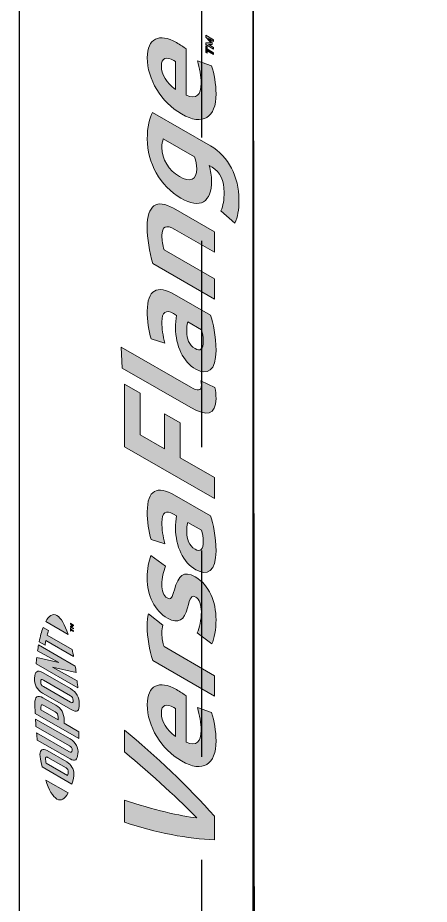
# Model space of a CAD drawing. Extents: x -1140 to 5605, y -816 to 1734.
# Drawn here: x 4335.6 to 4371.5, y 1318.6 to 1395.9 of the extents above; entities that cross this region are included whole.
import ezdxf

# ---------------------------------------------------------------- set-up
doc = ezdxf.new("R2010")
doc.units = 0
doc.header["$MEASUREMENT"] = 0
doc.linetypes.add('AI-Linetype-22', pattern=[27, 18, -9])
doc.layers.add('G-ANNO-TTLB', color=7, linetype='Continuous', lineweight=0)
doc.layers.add('TYVEK', color=7, linetype='Continuous', lineweight=0)

# ---------------------------------------------------------------- blocks, each defined once
blk = doc.blocks.new('Block_208')
at = {"layer": 'TYVEK', "true_color": 0x18467f, "transparency": 33554687}
h = blk.add_hatch(color=156, dxfattribs=at)
h.dxf.hatch_style = 2
edge = h.paths.add_edge_path()
edge.add_spline(control_points=[(4339.037, 1343.752), (4339.395, 1343.546), (4339.73, 1342.954), (4340.017, 1342.094), (4340.017, 1342.094), (4338.065, 1343.221), (4338.065, 1343.221), (4338.35, 1343.75), (4338.683, 1343.957), (4339.037, 1343.752)], knot_values=[0, 0, 0, 0, 1, 1, 1, 2, 2, 2, 3, 3, 3, 3], degree=3, periodic=0)
edge.add_line((4339.037, 1343.752), (4339.037, 1343.752))
h = blk.add_hatch(color=156, dxfattribs=at)
h.dxf.hatch_style = 2
edge = h.paths.add_edge_path()
edge.add_spline(control_points=[(4338.004, 1341.164), (4338.027, 1341.302), (4338.054, 1341.435), (4338.081, 1341.564), (4338.081, 1341.564), (4340.499, 1340.169), (4340.499, 1340.169), (4340.472, 1340.318), (4340.416, 1340.598), (4340.372, 1340.788), (4340.372, 1340.788), (4338.195, 1342.045), (4338.195, 1342.045), (4338.231, 1342.183), (4338.267, 1342.312), (4338.301, 1342.429), (4338.301, 1342.429), (4337.835, 1342.698), (4337.835, 1342.698), (4337.704, 1342.342), (4337.597, 1341.941), (4337.498, 1341.456), (4337.498, 1341.456), (4338.004, 1341.164), (4338.004, 1341.164)], knot_values=[0, 0, 0, 0, 1, 1, 1, 2, 2, 2, 3, 3, 3, 4, 4, 4, 5, 5, 5, 6, 6, 6, 7, 7, 7, 8, 8, 8, 8], degree=3, periodic=0)
h = blk.add_hatch(color=156, dxfattribs=at)
h.dxf.hatch_style = 2
edge = h.paths.add_edge_path()
edge.add_spline(control_points=[(4340.212, 1342.749), (4340.212, 1342.749), (4340.212, 1342.815), (4340.212, 1342.815), (4340.212, 1342.815), (4340.346, 1342.836), (4340.346, 1342.836), (4340.346, 1342.836), (4340.212, 1343.01), (4340.212, 1343.01), (4340.212, 1343.01), (4340.212, 1343.074), (4340.212, 1343.074), (4340.212, 1343.074), (4340.494, 1342.911), (4340.494, 1342.911), (4340.494, 1342.911), (4340.494, 1342.852), (4340.494, 1342.852), (4340.494, 1342.852), (4340.294, 1342.967), (4340.294, 1342.967), (4340.294, 1342.967), (4340.428, 1342.79), (4340.428, 1342.79), (4340.428, 1342.79), (4340.428, 1342.784), (4340.428, 1342.784), (4340.428, 1342.784), (4340.294, 1342.762), (4340.294, 1342.762), (4340.294, 1342.762), (4340.494, 1342.647), (4340.494, 1342.647), (4340.494, 1342.647), (4340.494, 1342.587), (4340.494, 1342.587), (4340.494, 1342.587), (4340.212, 1342.749), (4340.212, 1342.749)], knot_values=[0, 0, 0, 0, 1, 1, 1, 2, 2, 2, 3, 3, 3, 4, 4, 4, 5, 5, 5, 6, 6, 6, 7, 7, 7, 8, 8, 8, 9, 9, 9, 10, 10, 10, 11, 11, 11, 12, 12, 12, 13, 13, 13, 13], degree=3, periodic=0)
edge = h.paths.add_edge_path()
edge.add_spline(control_points=[(4340.261, 1342.49), (4340.261, 1342.49), (4340.261, 1342.391), (4340.261, 1342.391), (4340.261, 1342.391), (4340.212, 1342.419), (4340.212, 1342.419), (4340.212, 1342.419), (4340.212, 1342.68), (4340.212, 1342.68), (4340.212, 1342.68), (4340.261, 1342.652), (4340.261, 1342.652), (4340.261, 1342.652), (4340.261, 1342.552), (4340.261, 1342.552), (4340.261, 1342.552), (4340.494, 1342.418), (4340.494, 1342.418), (4340.494, 1342.418), (4340.494, 1342.356), (4340.494, 1342.356), (4340.494, 1342.356), (4340.261, 1342.49), (4340.261, 1342.49)], knot_values=[0, 0, 0, 0, 1, 1, 1, 2, 2, 2, 3, 3, 3, 4, 4, 4, 5, 5, 5, 6, 6, 6, 7, 7, 7, 8, 8, 8, 8], degree=3, periodic=0)
h = blk.add_hatch(color=156, dxfattribs=at)
h.dxf.hatch_style = 2
edge = h.paths.add_edge_path()
edge.add_spline(control_points=[(4339.208, 1339.646), (4339.208, 1339.646), (4337.281, 1340.082), (4337.281, 1340.082), (4337.26, 1339.909), (4337.239, 1339.7), (4337.225, 1339.536), (4337.225, 1339.536), (4340.861, 1337.436), (4340.861, 1337.436), (4340.851, 1337.563), (4340.821, 1337.888), (4340.803, 1338.057), (4340.803, 1338.057), (4338.66, 1339.246), (4338.66, 1339.246), (4338.66, 1339.246), (4340.719, 1338.774), (4340.719, 1338.774), (4340.698, 1338.938), (4340.664, 1339.18), (4340.64, 1339.34), (4340.64, 1339.34), (4337.445, 1341.185), (4337.445, 1341.185), (4337.419, 1341.048), (4337.378, 1340.794), (4337.36, 1340.671), (4337.36, 1340.671), (4339.208, 1339.646), (4339.208, 1339.646)], knot_values=[0, 0, 0, 0, 1, 1, 1, 2, 2, 2, 3, 3, 3, 4, 4, 4, 5, 5, 5, 6, 6, 6, 7, 7, 7, 8, 8, 8, 9, 9, 9, 10, 10, 10, 10], degree=3, periodic=0)
h = blk.add_hatch(color=156, dxfattribs=at)
h.dxf.hatch_style = 2
edge = h.paths.add_edge_path()
edge.add_spline(control_points=[(4340.225, 1336.749), (4340.374, 1336.663), (4340.452, 1336.561), (4340.458, 1336.341), (4340.463, 1336.116), (4340.38, 1336.103), (4340.225, 1336.193), (4340.225, 1336.193), (4337.862, 1337.557), (4337.862, 1337.557), (4337.707, 1337.646), (4337.621, 1337.757), (4337.627, 1337.975), (4337.632, 1338.188), (4337.713, 1338.199), (4337.862, 1338.113), (4337.862, 1338.113), (4340.225, 1336.749), (4340.225, 1336.749)], knot_values=[0, 0, 0, 0, 1, 1, 1, 2, 2, 2, 3, 3, 3, 4, 4, 4, 5, 5, 5, 6, 6, 6, 6], degree=3, periodic=0)
edge = h.paths.add_edge_path()
edge.add_spline(control_points=[(4337.097, 1338.281), (4337.073, 1337.729), (4337.291, 1337.267), (4337.79, 1336.979), (4337.79, 1336.979), (4340.269, 1335.548), (4340.269, 1335.548), (4340.796, 1335.244), (4341.012, 1335.424), (4340.99, 1336.034), (4340.968, 1336.631), (4340.774, 1337.049), (4340.213, 1337.372), (4340.213, 1337.372), (4337.847, 1338.738), (4337.847, 1338.738), (4337.314, 1339.046), (4337.123, 1338.88), (4337.097, 1338.281)], knot_values=[0, 0, 0, 0, 1, 1, 1, 2, 2, 2, 3, 3, 3, 4, 4, 4, 5, 5, 5, 6, 6, 6, 6], degree=3, periodic=0)
edge.add_line((4337.097, 1338.281), (4337.097, 1338.281))
h = blk.add_hatch(color=156, dxfattribs=at)
h.dxf.hatch_style = 2
edge = h.paths.add_edge_path()
edge.add_spline(control_points=[(4338.901, 1335.333), (4339.064, 1335.239), (4339.147, 1335.126), (4339.148, 1334.878), (4339.148, 1334.878), (4339.148, 1334.663), (4339.148, 1334.663), (4339.148, 1334.663), (4337.653, 1335.527), (4337.653, 1335.527), (4337.648, 1335.624), (4337.647, 1335.676), (4337.647, 1335.733), (4337.647, 1336.001), (4337.736, 1336.006), (4337.902, 1335.91), (4337.902, 1335.91), (4338.901, 1335.333), (4338.901, 1335.333)], knot_values=[0, 0, 0, 0, 1, 1, 1, 2, 2, 2, 3, 3, 3, 4, 4, 4, 5, 5, 5, 6, 6, 6, 6], degree=3, periodic=0)
edge = h.paths.add_edge_path()
edge.add_spline(control_points=[(4337.119, 1336.074), (4337.119, 1335.968), (4337.13, 1335.574), (4337.148, 1335.208), (4337.148, 1335.208), (4340.938, 1333.02), (4340.938, 1333.02), (4340.943, 1333.137), (4340.957, 1333.447), (4340.961, 1333.617), (4340.961, 1333.617), (4339.675, 1334.359), (4339.675, 1334.359), (4339.675, 1334.359), (4339.674, 1334.598), (4339.674, 1334.598), (4339.672, 1335.239), (4339.423, 1335.649), (4338.941, 1335.927), (4338.941, 1335.927), (4337.825, 1336.572), (4337.825, 1336.572), (4337.353, 1336.844), (4337.119, 1336.68), (4337.119, 1336.074)], knot_values=[0, 0, 0, 0, 1, 1, 1, 2, 2, 2, 3, 3, 3, 4, 4, 4, 5, 5, 5, 6, 6, 6, 7, 7, 7, 8, 8, 8, 8], degree=3, periodic=0)
edge.add_line((4337.119, 1336.074), (4337.119, 1336.074))
h = blk.add_hatch(color=156, dxfattribs=at)
h.dxf.hatch_style = 2
edge = h.paths.add_edge_path()
edge.add_spline(control_points=[(4340.138, 1332.395), (4340.288, 1332.308), (4340.382, 1332.194), (4340.36, 1331.993), (4340.338, 1331.796), (4340.26, 1331.784), (4340.083, 1331.887), (4340.083, 1331.887), (4337.267, 1333.512), (4337.267, 1333.512), (4337.281, 1333.365), (4337.318, 1333.031), (4337.335, 1332.888), (4337.335, 1332.888), (4340.182, 1331.244), (4340.182, 1331.244), (4340.637, 1330.982), (4340.814, 1331.133), (4340.874, 1331.697), (4340.929, 1332.213), (4340.687, 1332.688), (4340.182, 1332.98), (4340.182, 1332.98), (4337.174, 1334.716), (4337.174, 1334.716), (4337.18, 1334.598), (4337.208, 1334.207), (4337.219, 1334.08), (4337.219, 1334.08), (4340.138, 1332.395), (4340.138, 1332.395)], knot_values=[0, 0, 0, 0, 1, 1, 1, 2, 2, 2, 3, 3, 3, 4, 4, 4, 5, 5, 5, 6, 6, 6, 7, 7, 7, 8, 8, 8, 9, 9, 9, 10, 10, 10, 10], degree=3, periodic=0)
h = blk.add_hatch(color=156, dxfattribs=at)
h.dxf.hatch_style = 2
edge = h.paths.add_edge_path()
edge.add_spline(control_points=[(4339.835, 1330.46), (4339.984, 1330.374), (4340.034, 1330.242), (4340.034, 1330.119), (4340.034, 1330.023), (4340.004, 1329.892), (4339.975, 1329.788), (4339.975, 1329.788), (4338.109, 1330.865), (4338.109, 1330.865), (4338.081, 1331.002), (4338.051, 1331.168), (4338.051, 1331.264), (4338.051, 1331.387), (4338.101, 1331.461), (4338.251, 1331.375), (4338.251, 1331.375), (4339.835, 1330.46), (4339.835, 1330.46)], knot_values=[0, 0, 0, 0, 1, 1, 1, 2, 2, 2, 3, 3, 3, 4, 4, 4, 5, 5, 5, 6, 6, 6, 6], degree=3, periodic=0)
edge = h.paths.add_edge_path()
edge.add_spline(control_points=[(4337.563, 1331.626), (4337.563, 1331.433), (4337.613, 1331.124), (4337.749, 1330.539), (4337.749, 1330.539), (4340.336, 1329.046), (4340.336, 1329.046), (4340.454, 1329.423), (4340.522, 1329.724), (4340.522, 1329.918), (4340.522, 1330.365), (4340.284, 1330.754), (4339.901, 1330.975), (4339.901, 1330.975), (4338.184, 1331.966), (4338.184, 1331.966), (4337.801, 1332.187), (4337.563, 1332.073), (4337.563, 1331.626)], knot_values=[0, 0, 0, 0, 1, 1, 1, 2, 2, 2, 3, 3, 3, 4, 4, 4, 5, 5, 5, 6, 6, 6, 6], degree=3, periodic=0)
edge.add_line((4337.563, 1331.626), (4337.563, 1331.626))
h = blk.add_hatch(color=156, dxfattribs=at)
h.dxf.hatch_style = 2
edge = h.paths.add_edge_path()
edge.add_spline(control_points=[(4339.037, 1327.744), (4339.395, 1327.537), (4339.729, 1327.742), (4340.017, 1328.27), (4340.017, 1328.27), (4338.065, 1329.396), (4338.065, 1329.396), (4338.35, 1328.538), (4338.683, 1327.948), (4339.037, 1327.744)], knot_values=[0, 0, 0, 0, 1, 1, 1, 2, 2, 2, 3, 3, 3, 3], degree=3, periodic=0)
edge.add_line((4339.037, 1327.744), (4339.037, 1327.744))
at = {"layer": 'TYVEK'}
for points, knots in [([(4339.037, 1343.752), (4339.395, 1343.546), (4339.73, 1342.954), (4340.017, 1342.094), (4340.017, 1342.094), (4338.065, 1343.221), (4338.065, 1343.221), (4338.35, 1343.75), (4338.683, 1343.957), (4339.037, 1343.752)], [0, 0, 0, 0, 1, 1, 1, 2, 2, 2, 3, 3, 3, 3]), ([(4338.004, 1341.164), (4338.027, 1341.302), (4338.054, 1341.435), (4338.081, 1341.564), (4338.081, 1341.564), (4340.499, 1340.169), (4340.499, 1340.169), (4340.472, 1340.318), (4340.416, 1340.598), (4340.372, 1340.788), (4340.372, 1340.788), (4338.195, 1342.045), (4338.195, 1342.045), (4338.231, 1342.183), (4338.267, 1342.312), (4338.301, 1342.429), (4338.301, 1342.429), (4337.835, 1342.698), (4337.835, 1342.698), (4337.704, 1342.342), (4337.597, 1341.941), (4337.498, 1341.456), (4337.498, 1341.456), (4338.004, 1341.164), (4338.004, 1341.164)], [0, 0, 0, 0, 1, 1, 1, 2, 2, 2, 3, 3, 3, 4, 4, 4, 5, 5, 5, 6, 6, 6, 7, 7, 7, 8, 8, 8, 8]), ([(4340.212, 1342.749), (4340.212, 1342.749), (4340.212, 1342.815), (4340.212, 1342.815), (4340.212, 1342.815), (4340.346, 1342.836), (4340.346, 1342.836), (4340.346, 1342.836), (4340.212, 1343.01), (4340.212, 1343.01), (4340.212, 1343.01), (4340.212, 1343.074), (4340.212, 1343.074), (4340.212, 1343.074), (4340.494, 1342.911), (4340.494, 1342.911), (4340.494, 1342.911), (4340.494, 1342.852), (4340.494, 1342.852), (4340.494, 1342.852), (4340.294, 1342.967), (4340.294, 1342.967), (4340.294, 1342.967), (4340.428, 1342.79), (4340.428, 1342.79), (4340.428, 1342.79), (4340.428, 1342.784), (4340.428, 1342.784), (4340.428, 1342.784), (4340.294, 1342.762), (4340.294, 1342.762), (4340.294, 1342.762), (4340.494, 1342.647), (4340.494, 1342.647), (4340.494, 1342.647), (4340.494, 1342.587), (4340.494, 1342.587), (4340.494, 1342.587), (4340.212, 1342.749), (4340.212, 1342.749)], [0, 0, 0, 0, 1, 1, 1, 2, 2, 2, 3, 3, 3, 4, 4, 4, 5, 5, 5, 6, 6, 6, 7, 7, 7, 8, 8, 8, 9, 9, 9, 10, 10, 10, 11, 11, 11, 12, 12, 12, 13, 13, 13, 13]), ([(4340.261, 1342.49), (4340.261, 1342.49), (4340.261, 1342.391), (4340.261, 1342.391), (4340.261, 1342.391), (4340.212, 1342.419), (4340.212, 1342.419), (4340.212, 1342.419), (4340.212, 1342.68), (4340.212, 1342.68), (4340.212, 1342.68), (4340.261, 1342.652), (4340.261, 1342.652), (4340.261, 1342.652), (4340.261, 1342.552), (4340.261, 1342.552), (4340.261, 1342.552), (4340.494, 1342.418), (4340.494, 1342.418), (4340.494, 1342.418), (4340.494, 1342.356), (4340.494, 1342.356), (4340.494, 1342.356), (4340.261, 1342.49), (4340.261, 1342.49)], [0, 0, 0, 0, 1, 1, 1, 2, 2, 2, 3, 3, 3, 4, 4, 4, 5, 5, 5, 6, 6, 6, 7, 7, 7, 8, 8, 8, 8]), ([(4339.208, 1339.646), (4339.208, 1339.646), (4337.281, 1340.082), (4337.281, 1340.082), (4337.26, 1339.909), (4337.239, 1339.7), (4337.225, 1339.536), (4337.225, 1339.536), (4340.861, 1337.436), (4340.861, 1337.436), (4340.851, 1337.563), (4340.821, 1337.888), (4340.803, 1338.057), (4340.803, 1338.057), (4338.66, 1339.246), (4338.66, 1339.246), (4338.66, 1339.246), (4340.719, 1338.774), (4340.719, 1338.774), (4340.698, 1338.938), (4340.664, 1339.18), (4340.64, 1339.34), (4340.64, 1339.34), (4337.445, 1341.185), (4337.445, 1341.185), (4337.419, 1341.048), (4337.378, 1340.794), (4337.36, 1340.671), (4337.36, 1340.671), (4339.208, 1339.646), (4339.208, 1339.646)], [0, 0, 0, 0, 1, 1, 1, 2, 2, 2, 3, 3, 3, 4, 4, 4, 5, 5, 5, 6, 6, 6, 7, 7, 7, 8, 8, 8, 9, 9, 9, 10, 10, 10, 10]), ([(4337.097, 1338.281), (4337.073, 1337.729), (4337.291, 1337.267), (4337.79, 1336.979), (4337.79, 1336.979), (4340.269, 1335.548), (4340.269, 1335.548), (4340.796, 1335.244), (4341.012, 1335.424), (4340.99, 1336.034), (4340.968, 1336.631), (4340.774, 1337.049), (4340.213, 1337.372), (4340.213, 1337.372), (4337.847, 1338.738), (4337.847, 1338.738), (4337.314, 1339.046), (4337.123, 1338.88), (4337.097, 1338.281)], [0, 0, 0, 0, 1, 1, 1, 2, 2, 2, 3, 3, 3, 4, 4, 4, 5, 5, 5, 6, 6, 6, 6]), ([(4340.225, 1336.749), (4340.374, 1336.663), (4340.452, 1336.561), (4340.458, 1336.341), (4340.463, 1336.116), (4340.38, 1336.103), (4340.225, 1336.193), (4340.225, 1336.193), (4337.862, 1337.557), (4337.862, 1337.557), (4337.707, 1337.646), (4337.621, 1337.757), (4337.627, 1337.975), (4337.632, 1338.188), (4337.713, 1338.199), (4337.862, 1338.113), (4337.862, 1338.113), (4340.225, 1336.749), (4340.225, 1336.749)], [0, 0, 0, 0, 1, 1, 1, 2, 2, 2, 3, 3, 3, 4, 4, 4, 5, 5, 5, 6, 6, 6, 6]), ([(4337.119, 1336.074), (4337.119, 1335.968), (4337.13, 1335.574), (4337.148, 1335.208), (4337.148, 1335.208), (4340.938, 1333.02), (4340.938, 1333.02), (4340.943, 1333.137), (4340.957, 1333.447), (4340.961, 1333.617), (4340.961, 1333.617), (4339.675, 1334.359), (4339.675, 1334.359), (4339.675, 1334.359), (4339.674, 1334.598), (4339.674, 1334.598), (4339.672, 1335.239), (4339.423, 1335.649), (4338.941, 1335.927), (4338.941, 1335.927), (4337.825, 1336.572), (4337.825, 1336.572), (4337.353, 1336.844), (4337.119, 1336.68), (4337.119, 1336.074)], [0, 0, 0, 0, 1, 1, 1, 2, 2, 2, 3, 3, 3, 4, 4, 4, 5, 5, 5, 6, 6, 6, 7, 7, 7, 8, 8, 8, 8]), ([(4338.901, 1335.333), (4339.064, 1335.239), (4339.147, 1335.126), (4339.148, 1334.878), (4339.148, 1334.878), (4339.148, 1334.663), (4339.148, 1334.663), (4339.148, 1334.663), (4337.653, 1335.527), (4337.653, 1335.527), (4337.648, 1335.624), (4337.647, 1335.676), (4337.647, 1335.733), (4337.647, 1336.001), (4337.736, 1336.006), (4337.902, 1335.91), (4337.902, 1335.91), (4338.901, 1335.333), (4338.901, 1335.333)], [0, 0, 0, 0, 1, 1, 1, 2, 2, 2, 3, 3, 3, 4, 4, 4, 5, 5, 5, 6, 6, 6, 6]), ([(4340.138, 1332.395), (4340.288, 1332.308), (4340.382, 1332.194), (4340.36, 1331.993), (4340.338, 1331.796), (4340.26, 1331.784), (4340.083, 1331.887), (4340.083, 1331.887), (4337.267, 1333.512), (4337.267, 1333.512), (4337.281, 1333.365), (4337.318, 1333.031), (4337.335, 1332.888), (4337.335, 1332.888), (4340.182, 1331.244), (4340.182, 1331.244), (4340.637, 1330.982), (4340.814, 1331.133), (4340.874, 1331.697), (4340.929, 1332.213), (4340.687, 1332.688), (4340.182, 1332.98), (4340.182, 1332.98), (4337.174, 1334.716), (4337.174, 1334.716), (4337.18, 1334.598), (4337.208, 1334.207), (4337.219, 1334.08), (4337.219, 1334.08), (4340.138, 1332.395), (4340.138, 1332.395)], [0, 0, 0, 0, 1, 1, 1, 2, 2, 2, 3, 3, 3, 4, 4, 4, 5, 5, 5, 6, 6, 6, 7, 7, 7, 8, 8, 8, 9, 9, 9, 10, 10, 10, 10]), ([(4337.563, 1331.626), (4337.563, 1331.433), (4337.613, 1331.124), (4337.749, 1330.539), (4337.749, 1330.539), (4340.336, 1329.046), (4340.336, 1329.046), (4340.454, 1329.423), (4340.522, 1329.724), (4340.522, 1329.918), (4340.522, 1330.365), (4340.284, 1330.754), (4339.901, 1330.975), (4339.901, 1330.975), (4338.184, 1331.966), (4338.184, 1331.966), (4337.801, 1332.187), (4337.563, 1332.073), (4337.563, 1331.626)], [0, 0, 0, 0, 1, 1, 1, 2, 2, 2, 3, 3, 3, 4, 4, 4, 5, 5, 5, 6, 6, 6, 6]), ([(4339.835, 1330.46), (4339.984, 1330.374), (4340.034, 1330.242), (4340.034, 1330.119), (4340.034, 1330.023), (4340.004, 1329.892), (4339.975, 1329.788), (4339.975, 1329.788), (4338.109, 1330.865), (4338.109, 1330.865), (4338.081, 1331.002), (4338.051, 1331.168), (4338.051, 1331.264), (4338.051, 1331.387), (4338.101, 1331.461), (4338.251, 1331.375), (4338.251, 1331.375), (4339.835, 1330.46), (4339.835, 1330.46)], [0, 0, 0, 0, 1, 1, 1, 2, 2, 2, 3, 3, 3, 4, 4, 4, 5, 5, 5, 6, 6, 6, 6]), ([(4339.037, 1327.744), (4339.395, 1327.537), (4339.729, 1327.742), (4340.017, 1328.27), (4340.017, 1328.27), (4338.065, 1329.396), (4338.065, 1329.396), (4338.35, 1328.538), (4338.683, 1327.948), (4339.037, 1327.744)], [0, 0, 0, 0, 1, 1, 1, 2, 2, 2, 3, 3, 3, 3])]:
    blk.add_open_spline(points, degree=3, knots=knots, dxfattribs=at)
blk = doc.blocks.new('Block_210')
at = {"layer": 'TYVEK', "true_color": 0x18467f, "transparency": 33554687}
h = blk.add_hatch(color=156, dxfattribs=at)
h.dxf.hatch_style = 2
edge = h.paths.add_edge_path()
edge.add_spline(control_points=[(4352.015, 1394.355), (4352.015, 1394.355), (4352.69, 1393.965), (4352.69, 1393.965), (4352.69, 1393.965), (4352.69, 1393.821), (4352.69, 1393.821), (4352.69, 1393.821), (4352.368, 1394.007), (4352.368, 1394.007), (4352.325, 1394.031), (4352.284, 1394.057), (4352.244, 1394.085), (4352.349, 1393.969), (4352.458, 1393.838), (4352.573, 1393.687), (4352.573, 1393.687), (4352.573, 1393.563), (4352.573, 1393.563), (4352.457, 1393.545), (4352.348, 1393.539), (4352.242, 1393.543), (4352.28, 1393.526), (4352.323, 1393.505), (4352.368, 1393.48), (4352.368, 1393.48), (4352.69, 1393.294), (4352.69, 1393.294), (4352.69, 1393.294), (4352.69, 1393.148), (4352.69, 1393.148), (4352.69, 1393.148), (4352.015, 1393.537), (4352.015, 1393.537), (4352.015, 1393.537), (4352.015, 1393.7), (4352.015, 1393.7), (4352.165, 1393.684), (4352.292, 1393.684), (4352.435, 1393.705), (4352.292, 1393.891), (4352.165, 1394.035), (4352.015, 1394.193), (4352.015, 1394.193), (4352.015, 1394.355), (4352.015, 1394.355)], knot_values=[0, 0, 0, 0, 1, 1, 1, 2, 2, 2, 3, 3, 3, 4, 4, 4, 5, 5, 5, 6, 6, 6, 7, 7, 7, 8, 8, 8, 9, 9, 9, 10, 10, 10, 11, 11, 11, 12, 12, 12, 13, 13, 13, 14, 14, 14, 15, 15, 15, 15], degree=3, periodic=0)
h = blk.add_hatch(color=156, dxfattribs=at)
h.dxf.hatch_style = 2
h.paths.add_polyline_path([(4352.132, 1393.001), (4352.132, 1392.796), (4352.015, 1392.864), (4352.015, 1393.432), (4352.132, 1393.364), (4352.132, 1393.159), (4352.69, 1392.837), (4352.69, 1392.679)])
at = {"layer": 'TYVEK'}
blk.add_lwpolyline([(4352.132, 1393.001), (4352.132, 1392.796), (4352.015, 1392.864), (4352.015, 1393.432), (4352.132, 1393.364), (4352.132, 1393.159), (4352.69, 1392.837), (4352.69, 1392.679)], close=True, dxfattribs=at)
blk.add_open_spline([(4352.015, 1394.355), (4352.015, 1394.355), (4352.69, 1393.965), (4352.69, 1393.965), (4352.69, 1393.965), (4352.69, 1393.821), (4352.69, 1393.821), (4352.69, 1393.821), (4352.368, 1394.007), (4352.368, 1394.007), (4352.325, 1394.031), (4352.284, 1394.057), (4352.244, 1394.085), (4352.349, 1393.969), (4352.458, 1393.838), (4352.573, 1393.687), (4352.573, 1393.687), (4352.573, 1393.563), (4352.573, 1393.563), (4352.457, 1393.545), (4352.348, 1393.539), (4352.242, 1393.543), (4352.28, 1393.526), (4352.323, 1393.505), (4352.368, 1393.48), (4352.368, 1393.48), (4352.69, 1393.294), (4352.69, 1393.294), (4352.69, 1393.294), (4352.69, 1393.148), (4352.69, 1393.148), (4352.69, 1393.148), (4352.015, 1393.537), (4352.015, 1393.537), (4352.015, 1393.537), (4352.015, 1393.7), (4352.015, 1393.7), (4352.165, 1393.684), (4352.292, 1393.684), (4352.435, 1393.705), (4352.292, 1393.891), (4352.165, 1394.035), (4352.015, 1394.193), (4352.015, 1394.193), (4352.015, 1394.355), (4352.015, 1394.355)], degree=3, knots=[0, 0, 0, 0, 1, 1, 1, 2, 2, 2, 3, 3, 3, 4, 4, 4, 5, 5, 5, 6, 6, 6, 7, 7, 7, 8, 8, 8, 9, 9, 9, 10, 10, 10, 11, 11, 11, 12, 12, 12, 13, 13, 13, 14, 14, 14, 15, 15, 15, 15], dxfattribs=at)
blk = doc.blocks.new('Block_211')
at = {"layer": 'TYVEK', "true_color": 0x18467f, "transparency": 33554687}
h = blk.add_hatch(color=156, dxfattribs=at)
h.dxf.hatch_style = 2
edge = h.paths.add_edge_path()
edge.add_spline(control_points=[(4349.359, 1389.636), (4349.359, 1389.636), (4349.359, 1392.076), (4349.359, 1392.076), (4349.359, 1392.076), (4349.224, 1392.153), (4349.224, 1392.153), (4348.597, 1392.515), (4348.138, 1392.395), (4348.138, 1391.689), (4348.138, 1390.944), (4348.597, 1390.191), (4349.359, 1389.636)], knot_values=[0, 0, 0, 0, 1, 1, 1, 2, 2, 2, 3, 3, 3, 4, 4, 4, 4], degree=3, periodic=0)
edge = h.paths.add_edge_path()
edge.add_spline(control_points=[(4352.517, 1391.703), (4352.741, 1391.009), (4352.898, 1390.084), (4352.898, 1389.236), (4352.898, 1387.169), (4351.755, 1386.417), (4349.896, 1387.49), (4348.116, 1388.518), (4346.906, 1390.513), (4346.906, 1392.4), (4346.906, 1394.082), (4347.948, 1394.585), (4349.448, 1393.718), (4349.784, 1393.524), (4350.075, 1393.331), (4350.299, 1393.176), (4350.299, 1393.176), (4350.299, 1389.119), (4350.299, 1389.119), (4351.195, 1388.768), (4351.599, 1389.139), (4351.599, 1390.166), (4351.599, 1390.795), (4351.475, 1391.47), (4351.274, 1392.138), (4351.274, 1392.138), (4352.517, 1391.703), (4352.517, 1391.703)], knot_values=[0, 0, 0, 0, 1, 1, 1, 2, 2, 2, 3, 3, 3, 4, 4, 4, 5, 5, 5, 6, 6, 6, 7, 7, 7, 8, 8, 8, 9, 9, 9, 9], degree=3, periodic=0)
h = blk.add_hatch(color=156, dxfattribs=at)
h.dxf.hatch_style = 2
edge = h.paths.add_edge_path()
edge.add_spline(control_points=[(4351.218, 1382.708), (4351.218, 1383.068), (4351.139, 1383.408), (4351.027, 1383.743), (4351.027, 1383.743), (4348.306, 1385.314), (4348.306, 1385.314), (4348.239, 1385.109), (4348.183, 1384.859), (4348.183, 1384.576), (4348.183, 1383.523), (4348.788, 1382.571), (4349.706, 1382.041), (4350.635, 1381.504), (4351.218, 1381.72), (4351.218, 1382.708)], knot_values=[0, 0, 0, 0, 1, 1, 1, 2, 2, 2, 3, 3, 3, 4, 4, 4, 5, 5, 5, 5], degree=3, periodic=0)
edge = h.paths.add_edge_path()
edge.add_spline(control_points=[(4354.891, 1380.023), (4354.891, 1379.047), (4354.79, 1378.527), (4354.544, 1377.976), (4354.544, 1377.976), (4353.323, 1379.053), (4353.323, 1379.053), (4353.514, 1379.483), (4353.603, 1380.022), (4353.603, 1380.663), (4353.603, 1381.652), (4353.245, 1382.462), (4352.562, 1382.857), (4352.562, 1382.857), (4352.304, 1383.005), (4352.304, 1383.005), (4352.438, 1382.53), (4352.506, 1382.08), (4352.506, 1381.682), (4352.506, 1379.782), (4351.531, 1379.176), (4349.84, 1380.153), (4348.037, 1381.194), (4346.906, 1383.246), (4346.906, 1385.313), (4346.906, 1386.327), (4347.13, 1387.174), (4347.354, 1387.622), (4347.354, 1387.622), (4352.405, 1384.706), (4352.405, 1384.706), (4353.984, 1383.794), (4354.891, 1382.025), (4354.891, 1380.023)], knot_values=[0, 0, 0, 0, 1, 1, 1, 2, 2, 2, 3, 3, 3, 4, 4, 4, 5, 5, 5, 6, 6, 6, 7, 7, 7, 8, 8, 8, 9, 9, 9, 10, 10, 10, 11, 11, 11, 11], degree=3, periodic=0)
h = blk.add_hatch(color=156, dxfattribs=at)
h.dxf.hatch_style = 2
edge = h.paths.add_edge_path()
edge.add_spline(control_points=[(4352.763, 1371.353), (4352.763, 1371.353), (4347.399, 1374.45), (4347.399, 1374.45), (4347.096, 1375.433), (4346.906, 1376.647), (4346.906, 1377.636), (4346.906, 1379.51), (4347.712, 1380.123), (4349.202, 1379.263), (4349.202, 1379.263), (4352.763, 1377.207), (4352.763, 1377.207), (4352.763, 1377.207), (4352.763, 1375.435), (4352.763, 1375.435), (4352.763, 1375.435), (4349.314, 1377.427), (4349.314, 1377.427), (4348.541, 1377.873), (4348.183, 1377.669), (4348.183, 1376.886), (4348.183, 1376.475), (4348.25, 1376.051), (4348.384, 1375.639), (4348.384, 1375.639), (4352.763, 1373.111), (4352.763, 1373.111), (4352.763, 1373.111), (4352.763, 1371.353), (4352.763, 1371.353)], knot_values=[0, 0, 0, 0, 1, 1, 1, 2, 2, 2, 3, 3, 3, 4, 4, 4, 5, 5, 5, 6, 6, 6, 7, 7, 7, 8, 8, 8, 9, 9, 9, 10, 10, 10, 10], degree=3, periodic=0)
h = blk.add_hatch(color=156, dxfattribs=at)
h.dxf.hatch_style = 2
edge = h.paths.add_edge_path()
edge.add_spline(control_points=[(4351.632, 1368.667), (4351.632, 1368.667), (4350.434, 1369.359), (4350.434, 1369.359), (4350.378, 1369.096), (4350.344, 1368.807), (4350.344, 1368.499), (4350.344, 1367.909), (4350.546, 1367.33), (4351.072, 1367.026), (4351.543, 1366.755), (4351.789, 1366.998), (4351.789, 1367.678), (4351.789, 1368.063), (4351.722, 1368.423), (4351.632, 1368.667)], knot_values=[0, 0, 0, 0, 1, 1, 1, 2, 2, 2, 3, 3, 3, 4, 4, 4, 5, 5, 5, 5], degree=3, periodic=0)
edge = h.paths.add_edge_path()
edge.add_spline(control_points=[(4352.898, 1366.858), (4352.898, 1365.099), (4352.147, 1364.647), (4351.139, 1365.229), (4350.031, 1365.869), (4349.381, 1367.284), (4349.37, 1368.831), (4349.37, 1369.19), (4349.415, 1369.626), (4349.459, 1369.922), (4349.459, 1369.922), (4349.191, 1370.077), (4349.191, 1370.077), (4348.508, 1370.471), (4348.183, 1370.209), (4348.183, 1369.349), (4348.183, 1368.784), (4348.261, 1368.136), (4348.452, 1367.499), (4348.452, 1367.499), (4347.242, 1367.877), (4347.242, 1367.877), (4347.04, 1368.545), (4346.906, 1369.509), (4346.906, 1370.292), (4346.906, 1372.179), (4347.78, 1372.612), (4349.292, 1371.739), (4349.292, 1371.739), (4352.405, 1369.941), (4352.405, 1369.941), (4352.64, 1369.279), (4352.898, 1368.142), (4352.898, 1366.858)], knot_values=[0, 0, 0, 0, 1, 1, 1, 2, 2, 2, 3, 3, 3, 4, 4, 4, 5, 5, 5, 6, 6, 6, 7, 7, 7, 8, 8, 8, 9, 9, 9, 10, 10, 10, 11, 11, 11, 11], degree=3, periodic=0)
h = blk.add_hatch(color=156, dxfattribs=at)
h.dxf.hatch_style = 2
edge = h.paths.add_edge_path()
edge.add_spline(control_points=[(4350.691, 1363.664), (4351.296, 1363.315), (4351.621, 1363.307), (4351.621, 1363.821), (4351.621, 1363.949), (4351.61, 1364.084), (4351.587, 1364.212), (4351.587, 1364.212), (4352.808, 1363.636), (4352.808, 1363.636), (4352.853, 1363.366), (4352.898, 1362.942), (4352.898, 1362.686), (4352.898, 1361.209), (4352.058, 1361.103), (4350.714, 1361.879), (4350.714, 1361.879), (4344.733, 1365.332), (4344.733, 1365.332), (4344.733, 1365.332), (4344.644, 1367.156), (4344.644, 1367.156), (4344.644, 1367.156), (4350.691, 1363.664), (4350.691, 1363.664)], knot_values=[0, 0, 0, 0, 1, 1, 1, 2, 2, 2, 3, 3, 3, 4, 4, 4, 5, 5, 5, 6, 6, 6, 7, 7, 7, 8, 8, 8, 8], degree=3, periodic=0)
h = blk.add_hatch(color=156, dxfattribs=at)
h.dxf.hatch_style = 2
edge = h.paths.add_edge_path()
edge.add_spline(control_points=[(4352.763, 1353.943), (4352.763, 1353.943), (4344.924, 1358.469), (4344.924, 1358.469), (4344.924, 1358.469), (4344.924, 1363.938), (4344.924, 1363.938), (4344.924, 1363.938), (4346.29, 1363.149), (4346.29, 1363.149), (4346.29, 1363.149), (4346.29, 1359.516), (4346.29, 1359.516), (4346.29, 1359.516), (4348.418, 1358.287), (4348.418, 1358.287), (4348.418, 1358.287), (4348.418, 1361.343), (4348.418, 1361.343), (4348.418, 1361.343), (4349.784, 1360.554), (4349.784, 1360.554), (4349.784, 1360.554), (4349.784, 1357.499), (4349.784, 1357.499), (4349.784, 1357.499), (4352.763, 1355.779), (4352.763, 1355.779), (4352.763, 1355.779), (4352.763, 1353.943), (4352.763, 1353.943)], knot_values=[0, 0, 0, 0, 1, 1, 1, 2, 2, 2, 3, 3, 3, 4, 4, 4, 5, 5, 5, 6, 6, 6, 7, 7, 7, 8, 8, 8, 9, 9, 9, 10, 10, 10, 10], degree=3, periodic=0)
h = blk.add_hatch(color=156, dxfattribs=at)
h.dxf.hatch_style = 2
edge = h.paths.add_edge_path()
edge.add_spline(control_points=[(4351.632, 1351.18), (4351.632, 1351.18), (4350.434, 1351.872), (4350.434, 1351.872), (4350.378, 1351.609), (4350.344, 1351.321), (4350.344, 1351.012), (4350.344, 1350.422), (4350.546, 1349.843), (4351.072, 1349.539), (4351.543, 1349.268), (4351.789, 1349.511), (4351.789, 1350.191), (4351.789, 1350.576), (4351.722, 1350.936), (4351.632, 1351.18)], knot_values=[0, 0, 0, 0, 1, 1, 1, 2, 2, 2, 3, 3, 3, 4, 4, 4, 5, 5, 5, 5], degree=3, periodic=0)
edge = h.paths.add_edge_path()
edge.add_spline(control_points=[(4352.898, 1349.371), (4352.898, 1347.613), (4352.147, 1347.16), (4351.139, 1347.742), (4350.031, 1348.382), (4349.381, 1349.797), (4349.37, 1351.344), (4349.37, 1351.703), (4349.415, 1352.14), (4349.459, 1352.435), (4349.459, 1352.435), (4349.191, 1352.59), (4349.191, 1352.59), (4348.508, 1352.984), (4348.183, 1352.723), (4348.183, 1351.862), (4348.183, 1351.298), (4348.261, 1350.649), (4348.452, 1350.013), (4348.452, 1350.013), (4347.242, 1350.39), (4347.242, 1350.39), (4347.04, 1351.058), (4346.906, 1352.022), (4346.906, 1352.805), (4346.906, 1354.692), (4347.78, 1355.125), (4349.292, 1354.252), (4349.292, 1354.252), (4352.405, 1352.455), (4352.405, 1352.455), (4352.64, 1351.792), (4352.898, 1350.655), (4352.898, 1349.371)], knot_values=[0, 0, 0, 0, 1, 1, 1, 2, 2, 2, 3, 3, 3, 4, 4, 4, 5, 5, 5, 6, 6, 6, 7, 7, 7, 8, 8, 8, 9, 9, 9, 10, 10, 10, 11, 11, 11, 11], degree=3, periodic=0)
h = blk.add_hatch(color=156, dxfattribs=at)
h.dxf.hatch_style = 2
edge = h.paths.add_edge_path()
edge.add_spline(control_points=[(4348.485, 1348.054), (4348.328, 1347.554), (4348.183, 1347.061), (4348.183, 1346.444), (4348.183, 1345.905), (4348.317, 1345.468), (4348.642, 1345.281), (4348.978, 1345.087), (4349.079, 1345.324), (4349.269, 1345.984), (4349.627, 1347.266), (4350.064, 1347.708), (4351.095, 1347.113), (4352.304, 1346.414), (4352.898, 1344.942), (4352.898, 1343.376), (4352.898, 1342.554), (4352.752, 1341.727), (4352.528, 1341.265), (4352.528, 1341.265), (4351.263, 1342.24), (4351.263, 1342.24), (4351.453, 1342.695), (4351.621, 1343.317), (4351.621, 1344.074), (4351.621, 1344.665), (4351.442, 1345.179), (4351.128, 1345.36), (4350.759, 1345.574), (4350.658, 1345.311), (4350.4, 1344.407), (4350.131, 1343.381), (4349.65, 1342.953), (4348.676, 1343.515), (4347.533, 1344.175), (4346.906, 1345.474), (4346.906, 1347.04), (4346.906, 1347.772), (4347.04, 1348.529), (4347.231, 1348.971), (4347.231, 1348.971), (4348.485, 1348.054), (4348.485, 1348.054)], knot_values=[0, 0, 0, 0, 1, 1, 1, 2, 2, 2, 3, 3, 3, 4, 4, 4, 5, 5, 5, 6, 6, 6, 7, 7, 7, 8, 8, 8, 9, 9, 9, 10, 10, 10, 11, 11, 11, 12, 12, 12, 13, 13, 13, 14, 14, 14, 14], degree=3, periodic=0)
h = blk.add_hatch(color=156, dxfattribs=at)
h.dxf.hatch_style = 2
edge = h.paths.add_edge_path()
edge.add_spline(control_points=[(4346.906, 1342.803), (4346.906, 1343.266), (4346.951, 1343.676), (4347.007, 1343.901), (4347.007, 1343.901), (4348.272, 1342.913), (4348.272, 1342.913), (4348.205, 1342.734), (4348.183, 1342.477), (4348.183, 1342.208), (4348.183, 1341.732), (4348.261, 1341.366), (4348.373, 1341.032), (4348.373, 1341.032), (4352.763, 1338.497), (4352.763, 1338.497), (4352.763, 1338.497), (4352.763, 1336.726), (4352.763, 1336.726), (4352.763, 1336.726), (4347.399, 1339.823), (4347.399, 1339.823), (4347.096, 1340.691), (4346.906, 1341.879), (4346.906, 1342.803)], knot_values=[0, 0, 0, 0, 1, 1, 1, 2, 2, 2, 3, 3, 3, 4, 4, 4, 5, 5, 5, 6, 6, 6, 7, 7, 7, 8, 8, 8, 8], degree=3, periodic=0)
h = blk.add_hatch(color=156, dxfattribs=at)
h.dxf.hatch_style = 2
edge = h.paths.add_edge_path()
edge.add_spline(control_points=[(4349.359, 1333.209), (4349.359, 1333.209), (4349.359, 1335.648), (4349.359, 1335.648), (4349.359, 1335.648), (4349.224, 1335.726), (4349.224, 1335.726), (4348.597, 1336.088), (4348.138, 1335.968), (4348.138, 1335.262), (4348.138, 1334.517), (4348.597, 1333.764), (4349.359, 1333.209)], knot_values=[0, 0, 0, 0, 1, 1, 1, 2, 2, 2, 3, 3, 3, 4, 4, 4, 4], degree=3, periodic=0)
edge = h.paths.add_edge_path()
edge.add_spline(control_points=[(4352.517, 1335.276), (4352.741, 1334.582), (4352.898, 1333.657), (4352.898, 1332.809), (4352.898, 1330.742), (4351.755, 1329.99), (4349.896, 1331.063), (4348.116, 1332.091), (4346.906, 1334.086), (4346.906, 1335.973), (4346.906, 1337.655), (4347.948, 1338.158), (4349.448, 1337.291), (4349.784, 1337.097), (4350.075, 1336.904), (4350.299, 1336.749), (4350.299, 1336.749), (4350.299, 1332.692), (4350.299, 1332.692), (4351.195, 1332.341), (4351.599, 1332.712), (4351.599, 1333.739), (4351.599, 1334.368), (4351.475, 1335.043), (4351.274, 1335.711), (4351.274, 1335.711), (4352.517, 1335.276), (4352.517, 1335.276)], knot_values=[0, 0, 0, 0, 1, 1, 1, 2, 2, 2, 3, 3, 3, 4, 4, 4, 5, 5, 5, 6, 6, 6, 7, 7, 7, 8, 8, 8, 9, 9, 9, 9], degree=3, periodic=0)
h = blk.add_hatch(color=156, dxfattribs=at)
h.dxf.hatch_style = 2
edge = h.paths.add_edge_path()
edge.add_spline(control_points=[(4352.763, 1324.182), (4350.523, 1324.243), (4347.6, 1324.826), (4344.924, 1325.729), (4344.924, 1325.729), (4344.924, 1327.63), (4344.924, 1327.63), (4347.332, 1326.843), (4349.896, 1326.235), (4351.229, 1326.095), (4349.896, 1327.506), (4347.332, 1329.86), (4344.924, 1331.853), (4344.924, 1331.853), (4344.924, 1333.753), (4344.924, 1333.753), (4347.6, 1331.566), (4350.523, 1328.774), (4352.763, 1326.249), (4352.763, 1326.249), (4352.763, 1324.182), (4352.763, 1324.182)], knot_values=[0, 0, 0, 0, 1, 1, 1, 2, 2, 2, 3, 3, 3, 4, 4, 4, 5, 5, 5, 6, 6, 6, 7, 7, 7, 7], degree=3, periodic=0)
at = {"layer": 'TYVEK'}
for points, knots in [([(4352.517, 1391.703), (4352.741, 1391.009), (4352.898, 1390.084), (4352.898, 1389.236), (4352.898, 1387.169), (4351.755, 1386.417), (4349.896, 1387.49), (4348.116, 1388.518), (4346.906, 1390.513), (4346.906, 1392.4), (4346.906, 1394.082), (4347.948, 1394.585), (4349.448, 1393.718), (4349.784, 1393.524), (4350.075, 1393.331), (4350.299, 1393.176), (4350.299, 1393.176), (4350.299, 1389.119), (4350.299, 1389.119), (4351.195, 1388.768), (4351.599, 1389.139), (4351.599, 1390.166), (4351.599, 1390.795), (4351.475, 1391.47), (4351.274, 1392.138), (4351.274, 1392.138), (4352.517, 1391.703), (4352.517, 1391.703)], [0, 0, 0, 0, 1, 1, 1, 2, 2, 2, 3, 3, 3, 4, 4, 4, 5, 5, 5, 6, 6, 6, 7, 7, 7, 8, 8, 8, 9, 9, 9, 9]), ([(4349.359, 1389.636), (4349.359, 1389.636), (4349.359, 1392.076), (4349.359, 1392.076), (4349.359, 1392.076), (4349.224, 1392.153), (4349.224, 1392.153), (4348.597, 1392.515), (4348.138, 1392.395), (4348.138, 1391.689), (4348.138, 1390.944), (4348.597, 1390.191), (4349.359, 1389.636)], [0, 0, 0, 0, 1, 1, 1, 2, 2, 2, 3, 3, 3, 4, 4, 4, 4]), ([(4354.891, 1380.023), (4354.891, 1379.047), (4354.79, 1378.527), (4354.544, 1377.976), (4354.544, 1377.976), (4353.323, 1379.053), (4353.323, 1379.053), (4353.514, 1379.483), (4353.603, 1380.022), (4353.603, 1380.663), (4353.603, 1381.652), (4353.245, 1382.462), (4352.562, 1382.857), (4352.562, 1382.857), (4352.304, 1383.005), (4352.304, 1383.005), (4352.438, 1382.53), (4352.506, 1382.08), (4352.506, 1381.682), (4352.506, 1379.782), (4351.531, 1379.176), (4349.84, 1380.153), (4348.037, 1381.194), (4346.906, 1383.246), (4346.906, 1385.313), (4346.906, 1386.327), (4347.13, 1387.174), (4347.354, 1387.622), (4347.354, 1387.622), (4352.405, 1384.706), (4352.405, 1384.706), (4353.984, 1383.794), (4354.891, 1382.025), (4354.891, 1380.023)], [0, 0, 0, 0, 1, 1, 1, 2, 2, 2, 3, 3, 3, 4, 4, 4, 5, 5, 5, 6, 6, 6, 7, 7, 7, 8, 8, 8, 9, 9, 9, 10, 10, 10, 11, 11, 11, 11]), ([(4351.218, 1382.708), (4351.218, 1383.068), (4351.139, 1383.408), (4351.027, 1383.743), (4351.027, 1383.743), (4348.306, 1385.314), (4348.306, 1385.314), (4348.239, 1385.109), (4348.183, 1384.859), (4348.183, 1384.576), (4348.183, 1383.523), (4348.788, 1382.571), (4349.706, 1382.041), (4350.635, 1381.504), (4351.218, 1381.72), (4351.218, 1382.708)], [0, 0, 0, 0, 1, 1, 1, 2, 2, 2, 3, 3, 3, 4, 4, 4, 5, 5, 5, 5]), ([(4352.763, 1371.353), (4352.763, 1371.353), (4347.399, 1374.45), (4347.399, 1374.45), (4347.096, 1375.433), (4346.906, 1376.647), (4346.906, 1377.636), (4346.906, 1379.51), (4347.712, 1380.123), (4349.202, 1379.263), (4349.202, 1379.263), (4352.763, 1377.207), (4352.763, 1377.207), (4352.763, 1377.207), (4352.763, 1375.435), (4352.763, 1375.435), (4352.763, 1375.435), (4349.314, 1377.427), (4349.314, 1377.427), (4348.541, 1377.873), (4348.183, 1377.669), (4348.183, 1376.886), (4348.183, 1376.475), (4348.25, 1376.051), (4348.384, 1375.639), (4348.384, 1375.639), (4352.763, 1373.111), (4352.763, 1373.111), (4352.763, 1373.111), (4352.763, 1371.353), (4352.763, 1371.353)], [0, 0, 0, 0, 1, 1, 1, 2, 2, 2, 3, 3, 3, 4, 4, 4, 5, 5, 5, 6, 6, 6, 7, 7, 7, 8, 8, 8, 9, 9, 9, 10, 10, 10, 10]), ([(4352.898, 1366.858), (4352.898, 1365.099), (4352.147, 1364.647), (4351.139, 1365.229), (4350.031, 1365.869), (4349.381, 1367.284), (4349.37, 1368.831), (4349.37, 1369.19), (4349.415, 1369.626), (4349.459, 1369.922), (4349.459, 1369.922), (4349.191, 1370.077), (4349.191, 1370.077), (4348.508, 1370.471), (4348.183, 1370.209), (4348.183, 1369.349), (4348.183, 1368.784), (4348.261, 1368.136), (4348.452, 1367.499), (4348.452, 1367.499), (4347.242, 1367.877), (4347.242, 1367.877), (4347.04, 1368.545), (4346.906, 1369.509), (4346.906, 1370.292), (4346.906, 1372.179), (4347.78, 1372.612), (4349.292, 1371.739), (4349.292, 1371.739), (4352.405, 1369.941), (4352.405, 1369.941), (4352.64, 1369.279), (4352.898, 1368.142), (4352.898, 1366.858)], [0, 0, 0, 0, 1, 1, 1, 2, 2, 2, 3, 3, 3, 4, 4, 4, 5, 5, 5, 6, 6, 6, 7, 7, 7, 8, 8, 8, 9, 9, 9, 10, 10, 10, 11, 11, 11, 11]), ([(4351.632, 1368.667), (4351.632, 1368.667), (4350.434, 1369.359), (4350.434, 1369.359), (4350.378, 1369.096), (4350.344, 1368.807), (4350.344, 1368.499), (4350.344, 1367.909), (4350.546, 1367.33), (4351.072, 1367.026), (4351.543, 1366.755), (4351.789, 1366.998), (4351.789, 1367.678), (4351.789, 1368.063), (4351.722, 1368.423), (4351.632, 1368.667)], [0, 0, 0, 0, 1, 1, 1, 2, 2, 2, 3, 3, 3, 4, 4, 4, 5, 5, 5, 5]), ([(4350.691, 1363.664), (4351.296, 1363.315), (4351.621, 1363.307), (4351.621, 1363.821), (4351.621, 1363.949), (4351.61, 1364.084), (4351.587, 1364.212), (4351.587, 1364.212), (4352.808, 1363.636), (4352.808, 1363.636), (4352.853, 1363.366), (4352.898, 1362.942), (4352.898, 1362.686), (4352.898, 1361.209), (4352.058, 1361.103), (4350.714, 1361.879), (4350.714, 1361.879), (4344.733, 1365.332), (4344.733, 1365.332), (4344.733, 1365.332), (4344.644, 1367.156), (4344.644, 1367.156), (4344.644, 1367.156), (4350.691, 1363.664), (4350.691, 1363.664)], [0, 0, 0, 0, 1, 1, 1, 2, 2, 2, 3, 3, 3, 4, 4, 4, 5, 5, 5, 6, 6, 6, 7, 7, 7, 8, 8, 8, 8]), ([(4352.763, 1353.943), (4352.763, 1353.943), (4344.924, 1358.469), (4344.924, 1358.469), (4344.924, 1358.469), (4344.924, 1363.938), (4344.924, 1363.938), (4344.924, 1363.938), (4346.29, 1363.149), (4346.29, 1363.149), (4346.29, 1363.149), (4346.29, 1359.516), (4346.29, 1359.516), (4346.29, 1359.516), (4348.418, 1358.287), (4348.418, 1358.287), (4348.418, 1358.287), (4348.418, 1361.343), (4348.418, 1361.343), (4348.418, 1361.343), (4349.784, 1360.554), (4349.784, 1360.554), (4349.784, 1360.554), (4349.784, 1357.499), (4349.784, 1357.499), (4349.784, 1357.499), (4352.763, 1355.779), (4352.763, 1355.779), (4352.763, 1355.779), (4352.763, 1353.943), (4352.763, 1353.943)], [0, 0, 0, 0, 1, 1, 1, 2, 2, 2, 3, 3, 3, 4, 4, 4, 5, 5, 5, 6, 6, 6, 7, 7, 7, 8, 8, 8, 9, 9, 9, 10, 10, 10, 10]), ([(4352.898, 1349.371), (4352.898, 1347.613), (4352.147, 1347.16), (4351.139, 1347.742), (4350.031, 1348.382), (4349.381, 1349.797), (4349.37, 1351.344), (4349.37, 1351.703), (4349.415, 1352.14), (4349.459, 1352.435), (4349.459, 1352.435), (4349.191, 1352.59), (4349.191, 1352.59), (4348.508, 1352.984), (4348.183, 1352.723), (4348.183, 1351.862), (4348.183, 1351.298), (4348.261, 1350.649), (4348.452, 1350.013), (4348.452, 1350.013), (4347.242, 1350.39), (4347.242, 1350.39), (4347.04, 1351.058), (4346.906, 1352.022), (4346.906, 1352.805), (4346.906, 1354.692), (4347.78, 1355.125), (4349.292, 1354.252), (4349.292, 1354.252), (4352.405, 1352.455), (4352.405, 1352.455), (4352.64, 1351.792), (4352.898, 1350.655), (4352.898, 1349.371)], [0, 0, 0, 0, 1, 1, 1, 2, 2, 2, 3, 3, 3, 4, 4, 4, 5, 5, 5, 6, 6, 6, 7, 7, 7, 8, 8, 8, 9, 9, 9, 10, 10, 10, 11, 11, 11, 11]), ([(4351.632, 1351.18), (4351.632, 1351.18), (4350.434, 1351.872), (4350.434, 1351.872), (4350.378, 1351.609), (4350.344, 1351.321), (4350.344, 1351.012), (4350.344, 1350.422), (4350.546, 1349.843), (4351.072, 1349.539), (4351.543, 1349.268), (4351.789, 1349.511), (4351.789, 1350.191), (4351.789, 1350.576), (4351.722, 1350.936), (4351.632, 1351.18)], [0, 0, 0, 0, 1, 1, 1, 2, 2, 2, 3, 3, 3, 4, 4, 4, 5, 5, 5, 5]), ([(4348.485, 1348.054), (4348.328, 1347.554), (4348.183, 1347.061), (4348.183, 1346.444), (4348.183, 1345.905), (4348.317, 1345.468), (4348.642, 1345.281), (4348.978, 1345.087), (4349.079, 1345.324), (4349.269, 1345.984), (4349.627, 1347.266), (4350.064, 1347.708), (4351.095, 1347.113), (4352.304, 1346.414), (4352.898, 1344.942), (4352.898, 1343.376), (4352.898, 1342.554), (4352.752, 1341.727), (4352.528, 1341.265), (4352.528, 1341.265), (4351.263, 1342.24), (4351.263, 1342.24), (4351.453, 1342.695), (4351.621, 1343.317), (4351.621, 1344.074), (4351.621, 1344.665), (4351.442, 1345.179), (4351.128, 1345.36), (4350.759, 1345.574), (4350.658, 1345.311), (4350.4, 1344.407), (4350.131, 1343.381), (4349.65, 1342.953), (4348.676, 1343.515), (4347.533, 1344.175), (4346.906, 1345.474), (4346.906, 1347.04), (4346.906, 1347.772), (4347.04, 1348.529), (4347.231, 1348.971), (4347.231, 1348.971), (4348.485, 1348.054), (4348.485, 1348.054)], [0, 0, 0, 0, 1, 1, 1, 2, 2, 2, 3, 3, 3, 4, 4, 4, 5, 5, 5, 6, 6, 6, 7, 7, 7, 8, 8, 8, 9, 9, 9, 10, 10, 10, 11, 11, 11, 12, 12, 12, 13, 13, 13, 14, 14, 14, 14]), ([(4346.906, 1342.803), (4346.906, 1343.266), (4346.951, 1343.676), (4347.007, 1343.901), (4347.007, 1343.901), (4348.272, 1342.913), (4348.272, 1342.913), (4348.205, 1342.734), (4348.183, 1342.477), (4348.183, 1342.208), (4348.183, 1341.732), (4348.261, 1341.366), (4348.373, 1341.032), (4348.373, 1341.032), (4352.763, 1338.497), (4352.763, 1338.497), (4352.763, 1338.497), (4352.763, 1336.726), (4352.763, 1336.726), (4352.763, 1336.726), (4347.399, 1339.823), (4347.399, 1339.823), (4347.096, 1340.691), (4346.906, 1341.879), (4346.906, 1342.803)], [0, 0, 0, 0, 1, 1, 1, 2, 2, 2, 3, 3, 3, 4, 4, 4, 5, 5, 5, 6, 6, 6, 7, 7, 7, 8, 8, 8, 8]), ([(4352.517, 1335.276), (4352.741, 1334.582), (4352.898, 1333.657), (4352.898, 1332.809), (4352.898, 1330.742), (4351.755, 1329.99), (4349.896, 1331.063), (4348.116, 1332.091), (4346.906, 1334.086), (4346.906, 1335.973), (4346.906, 1337.655), (4347.948, 1338.158), (4349.448, 1337.291), (4349.784, 1337.097), (4350.075, 1336.904), (4350.299, 1336.749), (4350.299, 1336.749), (4350.299, 1332.692), (4350.299, 1332.692), (4351.195, 1332.341), (4351.599, 1332.712), (4351.599, 1333.739), (4351.599, 1334.368), (4351.475, 1335.043), (4351.274, 1335.711), (4351.274, 1335.711), (4352.517, 1335.276), (4352.517, 1335.276)], [0, 0, 0, 0, 1, 1, 1, 2, 2, 2, 3, 3, 3, 4, 4, 4, 5, 5, 5, 6, 6, 6, 7, 7, 7, 8, 8, 8, 9, 9, 9, 9]), ([(4349.359, 1333.209), (4349.359, 1333.209), (4349.359, 1335.648), (4349.359, 1335.648), (4349.359, 1335.648), (4349.224, 1335.726), (4349.224, 1335.726), (4348.597, 1336.088), (4348.138, 1335.968), (4348.138, 1335.262), (4348.138, 1334.517), (4348.597, 1333.764), (4349.359, 1333.209)], [0, 0, 0, 0, 1, 1, 1, 2, 2, 2, 3, 3, 3, 4, 4, 4, 4]), ([(4352.763, 1324.182), (4350.523, 1324.243), (4347.6, 1324.826), (4344.924, 1325.729), (4344.924, 1325.729), (4344.924, 1327.63), (4344.924, 1327.63), (4347.332, 1326.843), (4349.896, 1326.235), (4351.229, 1326.095), (4349.896, 1327.506), (4347.332, 1329.86), (4344.924, 1331.853), (4344.924, 1331.853), (4344.924, 1333.753), (4344.924, 1333.753), (4347.6, 1331.566), (4350.523, 1328.774), (4352.763, 1326.249), (4352.763, 1326.249), (4352.763, 1324.182), (4352.763, 1324.182)], [0, 0, 0, 0, 1, 1, 1, 2, 2, 2, 3, 3, 3, 4, 4, 4, 5, 5, 5, 6, 6, 6, 7, 7, 7, 7])]:
    blk.add_open_spline(points, degree=3, knots=knots, dxfattribs=at)
blk = doc.blocks.new('Block_209')
at = {"layer": 'TYVEK'}
for name in ['Block_211', 'Block_210']:
    blk.add_blockref(name, (0, 0), dxfattribs=at)
blk = doc.blocks.new('Block_207')
at = {"layer": 'TYVEK'}
for name in ['Block_209', 'Block_208']:
    blk.add_blockref(name, (0, 0), dxfattribs=at)
blk = doc.blocks.new('Block_190')
at = {"layer": 'TYVEK'}
blk.add_blockref('Block_207', (0, 0), dxfattribs=at)

msp = doc.modelspace()

# ---------------------------------------------------------------- hatches: boundary and pattern name
at = {"layer": 'G-ANNO-TTLB', "true_color": 0xff00ff, "transparency": 33554687}
h = msp.add_hatch(color=6, dxfattribs=at)
edge = h.paths.add_edge_path()
edge.add_spline(control_points=[(5285.56, -733.232), (5285.56, -733.232), (2356.042, -733.232), (2356.042, -733.232), (2356.042, -733.232), (2356.042, 1723.768), (2356.042, 1723.768), (2356.042, 1723.768), (5285.56, 1723.768), (5285.56, 1723.768), (5285.56, 1723.768), (5285.56, -733.232), (5285.56, -733.232)], knot_values=[0, 0, 0, 0, 1, 1, 1, 2, 2, 2, 3, 3, 3, 4, 4, 4, 4], degree=3, periodic=0)
edge = h.paths.add_edge_path()
edge.add_spline(control_points=[(2365.042, 1714.768), (2365.042, 1714.768), (2365.042, -724.232), (2365.042, -724.232), (2365.042, -724.232), (5276.56, -724.232), (5276.56, -724.232), (5276.56, -724.232), (5276.56, 1714.768), (5276.56, 1714.768), (5276.56, 1714.768), (2365.042, 1714.768), (2365.042, 1714.768)], knot_values=[0, 0, 0, 0, 1, 1, 1, 2, 2, 2, 3, 3, 3, 4, 4, 4, 4], degree=3, periodic=0)
edge.add_line((2365.042, 1714.768), (2365.042, 1714.768))

# ---------------------------------------------------------------- linework, layer by layer
at = {"layer": 'G-ANNO-TTLB'}
for points in [[(5285.56, -733.232), (5285.56, -733.232), (2356.042, -733.232), (2356.042, -733.232), (2356.042, -733.232), (2356.042, 1723.768), (2356.042, 1723.768), (2356.042, 1723.768), (5285.56, 1723.768), (5285.56, 1723.768), (5285.56, 1723.768), (5285.56, -733.232), (5285.56, -733.232)], [(2365.042, 1714.768), (2365.042, 1714.768), (2365.042, -724.232), (2365.042, -724.232), (2365.042, -724.232), (5276.56, -724.232), (5276.56, -724.232), (5276.56, -724.232), (5276.56, 1714.768), (5276.56, 1714.768), (5276.56, 1714.768), (2365.042, 1714.768), (2365.042, 1714.768)]]:
    msp.add_open_spline(points, degree=3, knots=[0, 0, 0, 0, 1, 1, 1, 2, 2, 2, 3, 3, 3, 4, 4, 4, 4], dxfattribs=at)
at = {"layer": 'TYVEK', "color": 1, "lineweight": 25, "true_color": 0xff0000}
msp.add_lwpolyline([(4356.129, 1434.263), (4335.74, 1446.163), (4335.74, 1086.263), (4356.129, 1074.537)], close=True, dxfattribs=at)
at = {"layer": 'TYVEK', "color": 18, "linetype": 'AI-Linetype-22', "lineweight": 25, "true_color": 0x000000}
msp.add_lwpolyline([(4351.666, 1088.43), (4351.666, 1443.002), (4474.615, 1371.433), (4474.615, 1017.575)], dxfattribs=at)
at = {"layer": 'TYVEK', "color": 18, "lineweight": 25, "true_color": 0x000000}
msp.add_lwpolyline([(4356.423, 1108.732), (4356.124, 1433.993), (4470.999, 1368.302), (4471.298, 1043.372)], close=True, dxfattribs=at)

# ---------------------------------------------------------------- block references
at = {"layer": 'TYVEK'}
msp.add_blockref('Block_190', (0, 0), dxfattribs=at)

doc.saveas('drawing.dxf')
